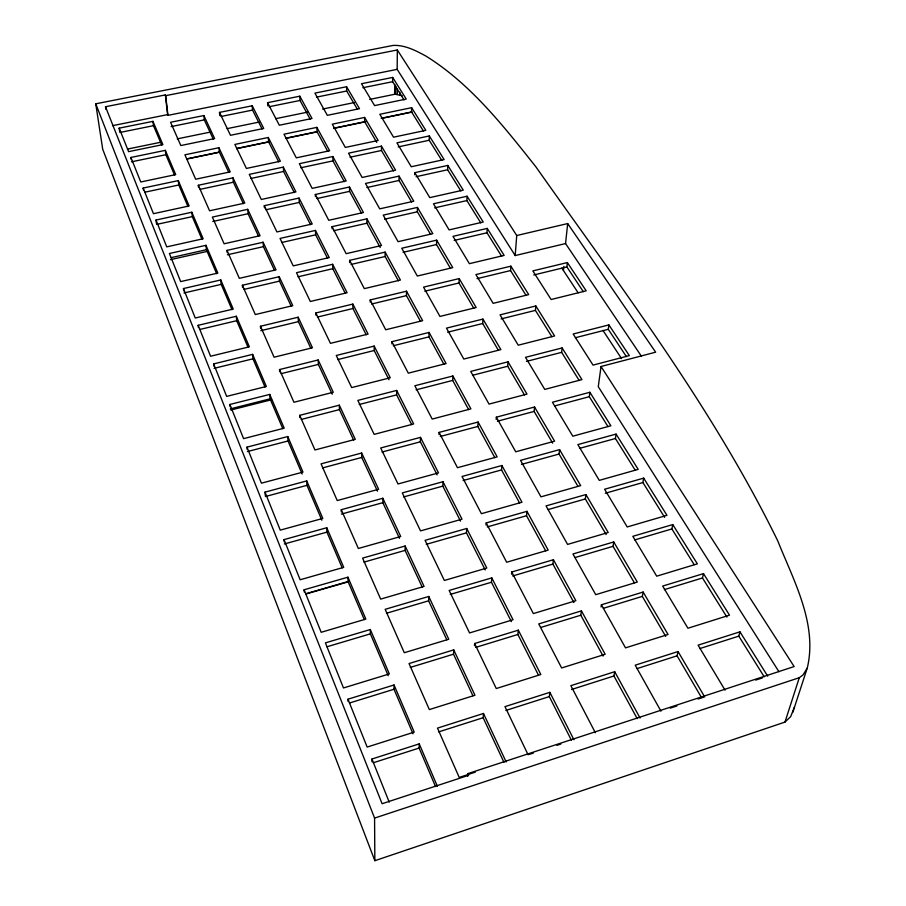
<?xml version="1.0" encoding="UTF-8"?>
<svg xmlns="http://www.w3.org/2000/svg" width="906" height="906" viewBox="0 0 906 906"><rect width="100%" height="100%" fill="white"/><g stroke="black" fill="none" stroke-linecap="round" stroke-linejoin="round"><path stroke-width="1.36" d="M399.478 538.334L382.842 502.671L382.842 498.266L341.268 509.704L341.335 511.901M398.38 280.826L385.118 256.511L385.129 252.106L349.614 260.362L349.648 262.559M404.031 99.932L392.649 81.699L392.672 77.429L361.483 83.726L374.586 105.594L406.228 99.06L392.672 77.429M391.902 343.884L391.913 341.675L429.082 332.445L446.103 363.555L408.3 373.17L391.913 341.675M369.693 99.411L394.608 94.292L394.756 84.484M402.219 95.708L395.594 94.303L395.65 85.911M641.21 355.945L565.548 243.567L515.186 255.56L397.168 69.354L397.326 49.966L165.685 95.662L165.356 94.926L105.504 106.727L105.889 109.354M397.281 94.496L397.326 88.901M413.011 733.781L394.008 689.251L394.042 684.981L347.983 699.194L348.04 701.323M411.709 424.654L396.635 394.869L396.669 390.441L357.847 400.407L374.167 434.37L413.68 423.963L396.669 390.441M411.618 201.993L399.025 180.464L399.07 176.115L365.503 183.476L379.716 208.856L413.793 201.211L399.07 176.115M399.863 95.017L399.886 92.219M420.52 321.415L406.454 295.628L406.522 291.211L370.203 299.931L370.214 302.14M423.476 131.076L411.55 111.97L411.618 107.678L379.807 114.292L393.532 137.191L425.82 130.339L411.618 107.678M422.162 586.975L405.095 550.384L405.163 546.001L362.604 558.119L380.667 599.115L424.065 586.409L405.163 546.001M414.755 174.835L414.801 172.661L447.791 165.424L463.26 190.113L429.772 197.621L414.801 172.661M430.61 234.461L417.349 211.789L417.44 207.417L383.227 215.13L398.085 241.676L432.83 233.657L417.44 207.417M437.111 474.857L420.384 441.788L420.486 437.372L380.701 447.972L397.994 483.974L438.515 472.898L420.486 437.372M441.766 160.362L429.206 140.26L429.319 135.934L396.93 142.854L411.256 166.749L444.133 159.581L429.319 135.934M443.974 364.393L428.957 336.873L429.082 332.445M435.537 786.567L419.104 748.062L419.229 743.871L371.947 759.013L371.97 761.799M450.486 268.436L436.499 244.541L436.647 240.147L401.766 248.244L417.326 276.036L452.762 267.621L436.647 240.147M446.794 639.772L428.617 600.814L428.765 596.465L385.163 609.319L404.291 652.728L448.764 639.24L428.765 596.465M460.848 190.94L447.632 169.762L447.791 165.424M439.036 434.62L439.116 432.411L478.096 422.037L497.156 456.862L457.473 467.711L439.116 432.411M460.497 521.075L442.808 486.114L442.989 481.709L402.287 492.909L420.543 530.893L462.003 519.172L442.989 481.709M468.662 409.648L452.706 380.418L452.909 375.99L414.846 385.763L432.185 419.082L470.905 408.878L452.909 375.99M473.815 308.312L458.991 282.978L459.195 278.584L423.544 287.134L439.942 316.432L476.182 307.519L459.195 278.584M480.792 222.876L466.873 200.577L467.077 196.217L433.464 203.793L449.116 229.898L483.238 222.015L467.077 196.217M472.887 695.717L453.521 654.189L453.747 649.885L409.048 663.543L429.342 709.591L474.959 695.242L453.747 649.885M485.231 569.942L466.465 532.864L466.726 528.481L425.073 540.338L444.359 580.474L486.805 568.051L466.726 528.481M501.641 256.273L486.975 232.785L487.235 228.403L452.989 236.353L469.365 263.669L504.155 255.401L487.235 228.403M498.413 350.373L482.694 323.499L482.955 319.082L446.488 328.131L463.804 359.048L500.882 349.614L482.955 319.082M494.857 457.677L477.824 426.454L478.096 422.037M474.495 645.661L474.642 643.509L518.323 630.168L540.825 674.517L496.273 688.537L474.642 643.509M467.689 776.317L467.881 773.611L794.132 666.556L601.029 366.5L655.65 352.185L567.677 223.567L516.737 235.515L397.326 49.966M486.046 525.129L486.205 522.943L526.964 511.335L548.175 550.089L506.658 562.241L486.205 522.943M496.194 419.387L496.352 417.179L534.551 407.009L554.597 441.165L515.729 451.788L496.352 417.179M526.103 295.458L510.565 270.566L510.905 266.171L475.899 274.575L493.147 303.351L528.708 294.609L510.905 266.171M515.186 255.56L516.737 235.515M524.483 394.925L507.7 366.239L508.04 361.822L470.724 371.415L489.025 404.099L526.986 394.099L508.04 361.822M511.369 621.607L491.448 582.241L491.799 577.892L449.15 590.452L469.557 632.932L513.034 619.749L491.799 577.892M519.557 502.943L501.539 469.92L501.89 465.514L462.037 476.477L481.392 513.691L521.981 502.218L501.89 465.514M503.963 762.342L483.147 717.711L483.487 713.475L437.496 728.118L459.217 777.416L475.322 772.139M551.901 336.76L535.412 310.373L535.82 305.956L500.044 314.846L518.243 345.197L554.608 335.956L535.82 305.956M511.539 574.2L511.731 572.014L553.441 559.727L575.865 600.701L533.362 613.588L511.731 572.014M552.671 443.136L534.121 411.426L534.551 407.009M545.684 550.837L526.533 515.729L526.964 511.335M538.436 675.095L517.881 634.483L518.323 630.168M565.548 243.567L567.677 223.567M578.13 292.785L563.407 270.464L563.838 266.421M583.317 291.687L566.896 266.942L567.371 262.559L532.841 270.905L551.12 299.512L586.193 290.826L567.371 262.559M579.206 380.509L561.629 352.343L562.116 347.938L525.514 357.338L544.755 389.41L581.958 379.603L562.116 347.938M577.994 486.42L559.059 454.042L559.568 449.636L520.542 460.373L540.961 496.85L580.689 485.627L559.568 449.636M573.894 602.547L552.909 564.087L553.441 559.727M571.392 740.213L549.319 696.589L549.874 692.343L504.97 706.635L528.107 754.8M607.983 426.601L589.308 396.692L589.885 392.275L552.445 402.241L572.796 436.194L610.87 425.775L589.885 392.275M601.029 366.5L598.277 386.669L778.922 671.697M626.397 356.613L608.277 329.308L608.889 324.903L573.17 334.008L593.045 365.107L629.342 355.616L608.889 324.903M606.137 534.529L585.333 498.957L585.933 494.563L546.035 505.91L567.586 544.415L608.209 532.524L585.933 494.563M603.102 656.08L580.803 615.219L581.437 610.893L538.742 623.928L561.652 667.971L605.174 654.279L581.437 610.893M635.231 470.248L615.412 438.504L616.08 434.087L577.847 444.608L599.285 480.373L638.186 469.376L616.08 434.087M601.052 606.963L601.403 604.8L643.135 592.048L668.05 634.494L625.514 647.869L601.403 604.8M634.359 582.773L613.045 546.329L613.747 541.958L572.943 553.985L595.729 594.676L637.292 582.071L613.747 541.958M664.619 517.315L642.898 482.524L643.668 478.13L604.608 489.251L627.212 526.964L666.975 515.333L643.668 478.13M637.201 718.605L613.951 675.978L614.71 671.708L570.859 685.661L595.344 732.728M665.706 636.374L642.32 596.386L643.135 592.048M694.166 564.631L671.878 528.945L672.762 524.574L632.83 536.329L656.714 576.182L697.36 563.849L672.762 524.574M701.482 697.507L677.088 655.819L678.05 651.539L635.208 665.185L660.972 711.187M726.918 617.099L702.478 577.96L703.486 573.623L662.66 586.08L687.926 628.243L729.5 615.163L703.486 573.623M764.2 676.816L738.798 636.137L739.953 631.833L698.084 645.163L725.049 690.145M792.75 712.512L807.257 668.039C817.824 624.132 793.577 580.576 777.79 540.95C712.343 407.156 621.312 288.051 535.842 166.772C503.623 126.161 470.622 83.93 426.058 56.149C415.956 50.691 404.891 44.779 393.057 45.436L95.742 103.805L102.718 149.252L374.846 860.7L784.97 722.082L790.712 716.578L794.471 706.929M784.97 722.082L799.285 677.711L803.044 674.936L807.257 668.039M374.846 860.7L374.574 818.095L799.285 677.711M529.421 754.37L533.351 753.079M556.918 745.344L560.837 744.053M670.236 708.141L676.85 705.978M698.028 699.024L704.642 696.85L678.05 651.539M755.706 680.089L762.376 677.892M373.329 762.75L419.104 748.062M438.663 731.901L483.147 717.711M505.876 710.451L549.319 696.589M571.561 689.5L613.951 675.978M637.054 668.605L677.088 655.819M699.749 648.594L738.798 636.137M349.444 703.022L394.008 689.251M410.316 667.416L453.521 654.189M475.661 647.405L517.881 634.483M540.905 627.428L580.803 615.219M603.385 608.3L642.32 596.386M664.404 589.625L702.478 577.96M326.953 646.782L370.361 633.849L370.316 629.523L325.413 642.875L343.476 687.96L389.32 673.928L370.316 629.523M386.466 613.26L428.617 600.814M450.271 594.415L491.448 582.241M512.671 575.978L552.909 564.087M575.072 557.541L613.045 546.329M634.721 539.919L671.878 528.945M304.133 589.772L347.938 577.19L365.854 619.092L321.177 632.297L304.133 589.772L304.257 591.946M305.707 593.747L348.04 581.55L347.938 577.19M305.798 594.042L348.561 581.731M363.986 562.116L405.095 550.384M426.284 544.336L466.465 532.864M487.247 526.941L526.533 515.729M548.198 509.546L585.333 498.957M605.287 493.26L642.898 482.524M284.337 543.985L326.941 532.128L326.772 527.734L284.031 539.602L284.19 541.788M341.392 514.098L382.842 502.671M403.589 496.941L442.808 486.114M463.125 480.52L501.539 469.92M521.482 464.416L559.059 454.042M579.999 448.266L615.412 438.504M265.367 496.545L306.975 485.333L306.749 480.916L265.016 492.128L265.277 495.435M361.687 453.034L321.064 463.849L337.247 500.576L378.629 489.263L361.687 453.034L361.743 457.451L377.474 491.177M322.593 467.904L361.743 457.451M382.026 452.037L420.384 441.788M440.293 436.477L477.824 426.454M497.383 421.233L534.121 411.426M554.631 405.945L589.308 396.692M247.383 451.573L288.04 440.973L287.768 436.545L246.987 447.145L247.191 449.353M299.705 415.344L339.308 405.175L355.288 439.353L314.96 449.976L299.705 415.344L299.818 417.564M301.302 419.433L339.433 409.603L339.308 405.175M359.252 404.495L396.635 394.869M416.114 389.84L452.706 380.418M473.136 375.152L507.7 366.239M526.477 361.403L561.629 352.343M575.389 337.712L608.277 329.308M230.815 410.044L271.54 399.739M229.886 404.461L269.75 394.416L284.19 428.164L243.589 438.651L229.886 404.461L230.101 406.681M230.317 408.889L270.067 398.844L269.75 394.416M279.524 369.557L318.176 359.976L333.272 392.264L293.94 402.264L279.524 369.557L279.671 371.777M374.167 346.081L336.262 355.48L351.687 387.575L390.248 377.768L374.167 346.081L374.189 350.509L388.991 379.75M281.143 373.668L318.346 364.405L318.176 359.976M337.745 359.58L374.189 350.509M393.261 345.752L428.957 336.873M447.666 332.208L482.694 323.499M501.097 318.912L535.412 310.373M213.635 363.895L252.615 354.371L266.341 386.454L226.659 396.398L213.635 363.895L213.873 366.115M214.099 368.334L252.978 358.81L265.028 387.043M533.77 274.982L566.896 266.942M260.781 330.69L298.402 321.641L310.871 348.38M317.394 317.066L352.932 308.516L366.217 334.767M371.573 304.031L406.454 295.628M424.801 291.211L458.991 282.978M476.998 278.652L510.565 270.566M260.452 326.262L298.176 317.213L312.457 347.768L274.076 357.202L260.452 326.262L260.611 328.482M315.843 312.978L352.864 304.088L368.085 334.088L330.441 343.34L315.843 312.978L315.934 315.186M198.176 325.311L236.319 316.262L249.376 346.805L210.566 356.239L198.176 325.311L198.425 327.53M200.033 329.422L236.704 320.69L248.108 347.417M242.389 285.254L279.229 276.704L292.774 305.65L255.299 314.563L242.389 285.254L242.57 287.462M332.661 264.292L296.489 272.695L310.328 301.483L347.1 292.74L332.661 264.292L332.796 268.697L345.311 293.442M244.11 289.365L279.501 281.12L291.245 306.296M298.051 276.794L332.796 268.697M351.052 264.45L385.118 256.511M403.057 252.332L436.499 244.541M454.178 240.418L486.975 232.785M183.454 288.55L220.781 279.954L233.227 309.059L195.254 318.017L183.454 288.55L183.714 290.769M183.975 292.978L221.2 284.371L232.004 309.682M171.302 257.61L206.409 249.716L216.659 273.714M170.43 259.671L207.474 251.336M227.021 250.384L263.114 242.242L276.036 269.863L239.331 278.335L227.021 250.384L227.225 252.593M315.481 230.418L280.033 238.425L293.227 265.888L329.252 257.576L315.481 230.418L315.65 234.813L327.519 258.278M332.094 226.67L366.907 218.822L381.517 245.503L346.137 253.68L332.094 226.67L332.151 228.867M227.417 254.79L263.42 246.647L274.552 270.509M281.653 242.514L315.65 234.813M333.555 230.758L366.941 223.204L380.192 247.474M384.586 219.207L417.349 211.789M434.676 207.859L466.873 200.577M205.968 245.311L169.411 253.499L180.668 281.596L217.848 273.08L205.968 245.311L206.409 249.716M212.774 221.483L248.063 213.714L258.618 236.341M265.922 209.773L299.263 202.434L310.52 224.688M316.874 198.561L349.569 191.359L361.517 213.238M366.885 187.542L399.025 180.464M416.092 176.704L447.632 169.762M156.002 220.033L191.812 212.231L203.159 238.754L166.749 246.862L156.002 220.033L156.421 223.329M156.568 224.428L192.287 216.625L201.993 239.365M247.723 209.32L212.355 217.089L224.11 243.782L260.067 235.707L247.723 209.32L248.063 213.714M264.303 205.685L299.059 198.063L312.219 224.009L276.908 231.936L264.303 205.685L264.45 207.882M315.345 194.484L349.49 186.987L363.453 212.502L328.765 220.294L315.345 194.484L315.424 196.67M200.158 189.343L233.374 182.219L243.374 203.68M250.951 178.459L283.589 171.461L294.269 192.57M300.86 167.757L332.955 160.883L344.28 181.653M349.988 157.236L381.483 150.487L393.442 170.917M398.244 146.897L429.206 140.26M145.119 192.14L178.788 184.983L187.984 206.545M198.323 185.266L233.012 177.859L244.801 203.091L209.569 210.781L198.323 185.266L198.55 187.451M283.351 167.112L249.263 174.382L261.324 199.479L295.945 191.925L283.351 167.112L283.589 171.461M332.83 156.534L299.331 163.692L312.174 188.38L346.194 180.951L332.83 156.534L332.955 160.883M381.483 146.149L348.538 153.182L362.14 177.474L395.582 170.181L381.483 146.149L381.483 150.487M143.182 188.052L178.289 180.611L189.127 205.956L153.454 213.691L143.182 188.052L143.476 190.237M218.924 147.735L184.915 154.813L195.673 179.229L230.215 171.891L218.924 147.735L219.309 152.083L228.799 172.434M268.312 137.474L234.869 144.428L246.409 168.448L280.373 161.234L268.312 137.474L268.584 141.8L278.708 161.834M316.874 127.372L283.986 134.213L296.285 157.848L329.671 150.758L316.874 127.372L317.032 131.698L327.779 151.404M364.642 117.44L332.298 124.167L345.322 147.44L378.142 140.464L364.642 117.44L364.676 121.755L376.737 142.367M186.738 158.878L219.309 152.083M236.557 148.482L268.584 141.8M285.583 138.256L317.032 131.698M333.759 128.199L364.676 121.755M381.188 118.301L411.55 111.97M186.795 159.071L219.229 152.299M236.647 148.663L269.275 141.857M285.707 138.425L317.508 131.789M333.567 128.437L366.081 121.653M382.23 118.278L412.105 112.05M130.928 157.451L165.345 150.351L175.719 174.609L140.758 181.981L130.928 157.451L131.223 159.637M131.529 161.812L165.855 154.7L174.586 175.141M127.474 149.071L160.69 142.265M177.304 138.856L210.52 132.049M227.134 128.641L258.969 122.106M275.571 118.709L307.406 112.174M322.638 109.06L354.473 102.525M171.075 126.602L204.28 119.875L213.238 139.071M221.223 116.444L252.536 110.09L262.094 128.992M269.195 106.715L299.999 100.475L310.146 119.082M316.443 97.135L346.692 91.008L357.417 109.332M362.887 87.723L392.649 81.699M112.559 125.662L167.621 114.62L167.95 115.356L397.168 69.354M119.184 128.154L152.944 121.359L162.887 144.609L128.595 151.653L119.184 128.154L119.649 131.404M119.807 132.491L153.476 125.685L161.755 145.073M203.873 115.549L170.577 122.276L180.826 145.549L214.631 138.573L203.873 115.549L204.28 119.875M219.49 112.401L252.23 105.787L263.737 128.448L230.486 135.3L219.49 112.401L219.773 115.64M267.587 102.684L299.807 96.183L312.015 118.493L279.32 125.232L267.587 102.684L267.791 105.911M346.613 86.727L314.914 93.125L327.349 115.334L359.501 108.697L346.613 86.727L346.692 91.008M394.608 94.292L395.594 94.303M561.845 268.142L563.407 270.464M602.932 330.384L621.539 358.572M739.953 631.833L767.699 676.148M385.129 252.106L400.418 280.056L364.325 288.64L349.614 260.362M406.522 291.211L422.649 320.679L385.718 329.761L370.203 299.931M614.71 671.708L640.066 718.05M549.874 692.343L573.928 739.76M382.842 498.266L400.724 536.499L358.357 548.481L341.268 509.704M483.487 713.475L506.182 762.003M318.346 364.405L332.253 394.212M339.433 409.603L353.6 439.976M467.881 773.611L468.629 775.298L382.094 803.724L105.504 106.727M287.768 436.545L302.978 472.094L261.426 483.181L246.987 447.145M306.749 480.916L322.796 518.413L280.248 530.146L265.016 492.128M326.772 527.734L343.725 567.337L300.135 579.772L284.031 539.602M394.042 684.981L414.212 732.116L367.156 747.065L347.983 699.194M419.229 743.871L437.383 786.283M270.067 398.844L282.808 428.708M288.04 440.973L302.128 473.974M306.975 485.333L321.868 520.225M326.941 532.128L342.208 567.881M348.04 581.55L364.291 619.613M370.361 633.849L388.21 675.672M371.947 759.013L389.218 802.116M95.742 103.805L374.574 818.095M152.944 121.359L153.476 125.685M165.345 150.351L165.855 154.7M165.685 95.662L167.95 115.356M165.356 94.926L167.621 114.62M178.289 180.611L178.788 184.983M191.812 212.231L192.287 216.625M220.781 279.954L221.2 284.371M236.319 316.262L236.704 320.69M233.012 177.859L233.374 182.219M252.615 354.371L252.978 358.81M263.114 242.242L263.42 246.647M252.23 105.787L252.536 110.09M279.229 276.704L279.501 281.12M298.176 317.213L298.402 321.641M299.059 198.063L299.263 202.434M299.807 96.183L299.999 100.475M352.864 304.088L352.932 308.516M349.49 186.987L349.569 191.359M366.907 218.822L366.941 223.204"/></g></svg>
